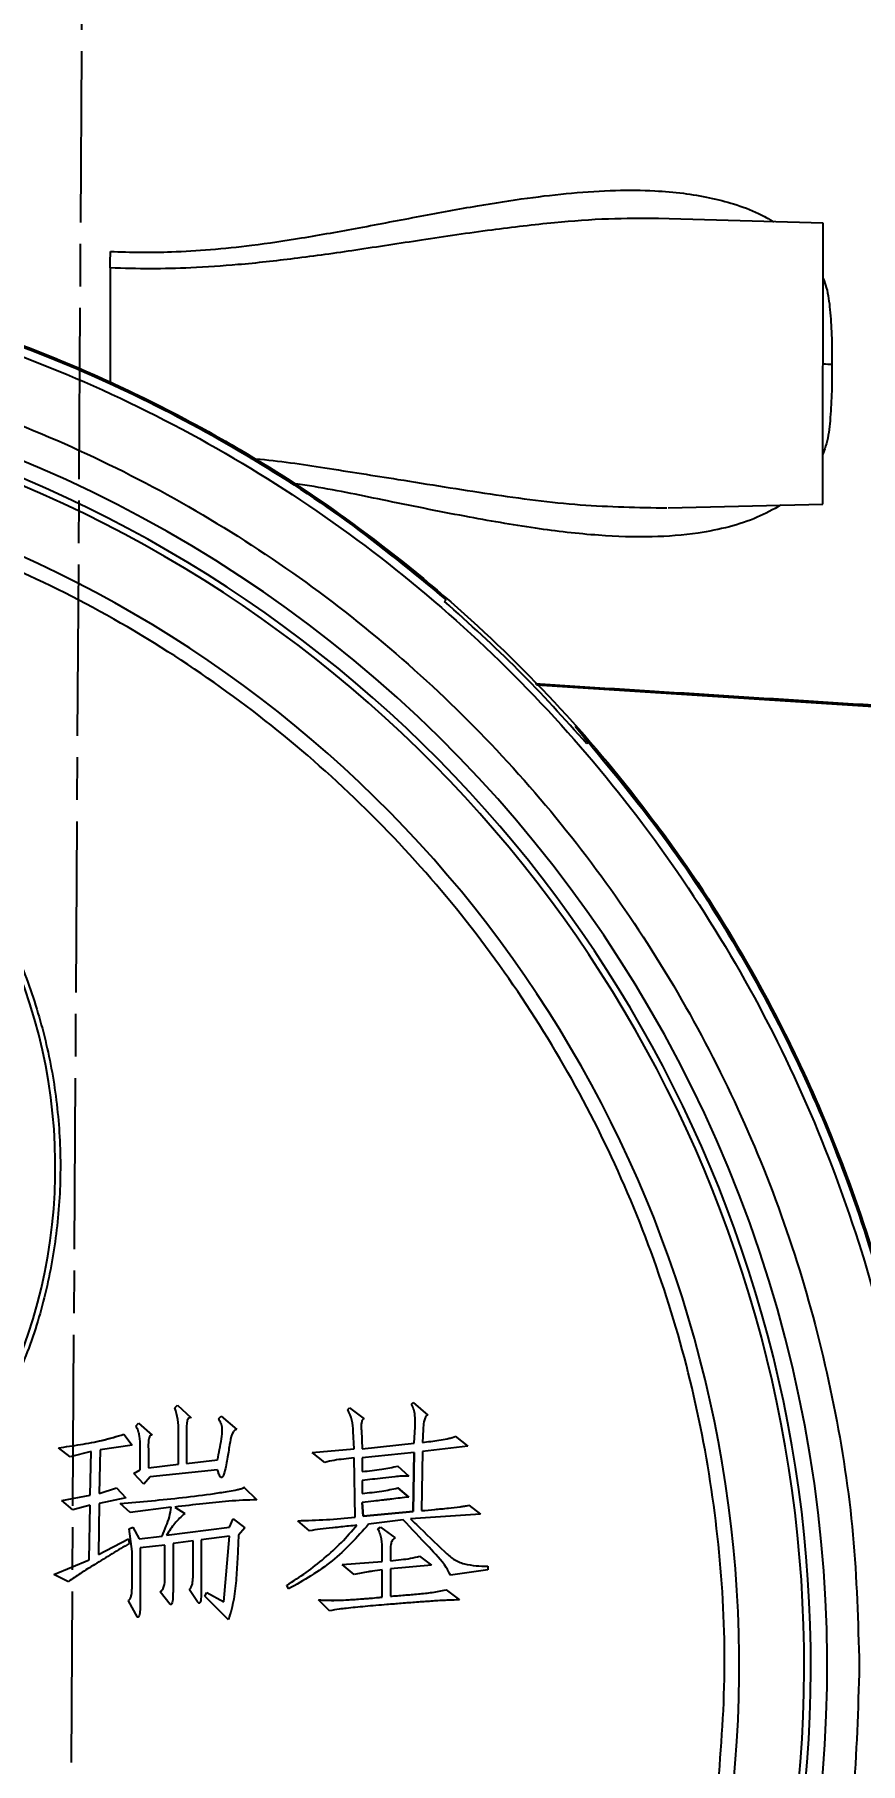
# Model space of a CAD drawing. Header units: millimetres. Extents: x 2180 to 4616, y 795 to 2518.
# Drawn here: x 2807.6 to 2865.6, y 2203.9 to 2325.1 of the extents above; entities that cross this region are included whole.
import ezdxf

# ---------------------------------------------------------------- set-up
doc = ezdxf.new("R2010")
doc.units = ezdxf.units.MM
doc.linetypes.add('AM_ISO08W050', pattern=[18, 12, -1.5, 3, -1.5])
doc.layers.add('AM_5', color=3, linetype='Continuous', lineweight=25)
doc.layers.add('AM_7', color=4, linetype='AM_ISO08W050', lineweight=25)
doc.styles.add('SLDTEXTSTYLE1', font='txt.shx', dxfattribs={"width": 0.7, "bigfont": 'gbcbig.shx'})
doc.dimstyles.new('SLDDIMSTYLE12$0', dxfattribs={"dimtxt": 12, "dimasz": 10, "dimexe": 0, "dimexo": 0.0625, "dimgap": 0.875, "dimtad": 1, "dimdec": 1, "dimlfac": 1.8, "dimrnd": 1e-09, "dimzin": 12, "dimdsep": 46, "dimtxsty": 'SLDTEXTSTYLE1', "dimcen": 0.09, "dimdle": 8.16, "dimclrd": 3, "dimclre": 3, "dimadec": 0, "dimazin": 3, "dimtfac": 1, "dimtdec": 1, "dimtofl": 0, "dimtmove": 0, "dimatfit": 3, "dimfxl": 0, "dimfrac": 2, "dimtolj": 1, "dimlwd": 5, "dimlwe": 5, "dimarcsym": 0})

# ---------------------------------------------------------------- blocks, each defined once
blk = doc.blocks.new('*D48')
at = {"layer": 'AM_5', "color": 3, "lineweight": 5, "transparency": 16777216}
blk.add_line((2828.02, 2409.03), (3011.92, 2409.03), dxfattribs=at)
at = {"layer": 'AM_5', "color": 3, "linetype": 'Continuous', "lineweight": 5, "transparency": 16777216}
for p, q in [((3011.92, 2399.03), (3011.92, 2120.29)), ((2875.09, 2110.29), (3011.92, 2110.29))]:
    blk.add_line(p, q, dxfattribs=at)
at = {"layer": 'AM_5', "color": 3, "transparency": 16777216}
for points in [[(3010.25, 2399.03), (3013.58, 2399.03), (3011.92, 2409.03)], [(3010.25, 2120.29), (3013.58, 2120.29), (3011.92, 2110.29)]]:
    blk.add_solid(points, dxfattribs=at)
at = {"layer": 'Defpoints', "color": 0, "transparency": 16777216}
for p in [(2827.96, 2409.03), (2875.03, 2110.29), (3011.92, 2110.29)]:
    blk.add_point(p, dxfattribs=at)
at = {"layer": 'AM_5', "color": 0, "transparency": 16777216, "insert": (3005.04, 2259.66), "char_height": 12, "attachment_point": 5, "rotation": 90, "style": 'SLDTEXTSTYLE1'}
blk.add_mtext('\\A1;350', dxfattribs=at)

msp = doc.modelspace()

# ---------------------------------------------------------------- linework, layer by layer
at = {"color": 7, "linetype": 'Continuous', "lineweight": 25}
for p, q in [((2862.959, 2311.862), (2851.297, 2312.192)), ((2852.074, 2291.901), (2862.917, 2292.162)), ((2836.386, 2285.349), (2836.497, 2285.461)), ((2887.884, 2276.57), (2842.835, 2279.468)), ((2845.555, 2276.585), (2846.485, 2275.458)), ((2846.492, 2275.466), (2846.381, 2275.354)), ((2817.477, 2228.795), (2817.669, 2228.986)), ((2817.477, 2228.795), (2817.669, 2228.986)), ((2817.477, 2228.795), (2817.477, 2228.795)), ((2817.669, 2228.986), (2818.626, 2228.093)), ((2817.669, 2228.986), (2817.669, 2228.986)), ((2817.669, 2228.986), (2818.626, 2228.093)), ((2829.604, 2228.667), (2829.732, 2228.795)), ((2829.604, 2228.667), (2829.732, 2228.795)), ((2829.604, 2228.667), (2829.604, 2228.667)), ((2829.732, 2228.795), (2830.753, 2228.029)), ((2829.732, 2228.795), (2829.732, 2228.795)), ((2829.732, 2228.795), (2830.753, 2228.029)), ((2834.072, 2229.05), (2834.2, 2229.178)), ((2834.072, 2229.05), (2834.2, 2229.178)), ((2834.072, 2229.05), (2834.072, 2229.05)), ((2834.2, 2229.178), (2835.221, 2228.284)), ((2834.2, 2229.178), (2834.2, 2229.178)), ((2834.2, 2229.178), (2835.221, 2228.284)), ((2835.221, 2228.284), (2835.221, 2228.284)), ((2814.733, 2227.518), (2814.924, 2227.71)), ((2814.733, 2227.518), (2814.924, 2227.71)), ((2814.733, 2227.518), (2814.733, 2227.518)), ((2814.924, 2227.71), (2815.882, 2226.88)), ((2814.924, 2227.71), (2814.924, 2227.71)), ((2814.924, 2227.71), (2815.882, 2226.88)), ((2817.733, 2224.838), (2817.733, 2227.135)), ((2818.307, 2227.072), (2818.307, 2224.901)), ((2818.626, 2228.093), (2818.626, 2228.093)), ((2820.541, 2228.029), (2820.733, 2228.22)), ((2820.541, 2228.029), (2820.733, 2228.22)), ((2820.541, 2228.029), (2820.541, 2228.029)), ((2820.733, 2228.22), (2821.818, 2227.263)), ((2820.733, 2228.22), (2820.733, 2228.22)), ((2820.733, 2228.22), (2821.818, 2227.263)), ((2821.818, 2227.263), (2821.818, 2227.263)), ((2830.051, 2225.923), (2829.987, 2227.135)), ((2830.562, 2227.199), (2830.625, 2225.923)), ((2830.562, 2227.199), (2830.562, 2227.199)), ((2830.562, 2227.199), (2830.625, 2225.923)), ((2830.753, 2228.029), (2830.753, 2228.029)), ((2834.263, 2226.306), (2834.327, 2227.454)), ((2834.263, 2226.306), (2834.327, 2227.454)), ((2834.327, 2227.454), (2834.327, 2227.454)), ((2834.902, 2227.263), (2834.838, 2226.369)), ((2810.138, 2225.348), (2809.308, 2225.986)), ((2809.308, 2225.986), (2809.308, 2225.986)), ((2812.244, 2225.859), (2812.18, 2222.795)), ((2814.478, 2226.178), (2812.244, 2225.859)), ((2813.903, 2226.944), (2814.478, 2226.178)), ((2813.903, 2226.944), (2813.903, 2226.944)), ((2813.903, 2226.944), (2814.478, 2226.178)), ((2814.478, 2226.178), (2814.478, 2226.178)), ((2815.052, 2224.455), (2815.052, 2226.05)), ((2815.882, 2226.88), (2815.882, 2226.88)), ((2827.115, 2225.667), (2830.051, 2225.923)), ((2830.625, 2225.923), (2834.263, 2226.306)), ((2830.625, 2225.923), (2834.263, 2226.306)), ((2830.625, 2225.923), (2830.625, 2225.923)), ((2834.263, 2226.306), (2834.263, 2226.306)), ((2838.029, 2226.114), (2834.838, 2225.731)), ((2837.136, 2226.816), (2838.029, 2226.114)), ((2837.136, 2226.816), (2837.136, 2226.816)), ((2837.136, 2226.816), (2838.029, 2226.114)), ((2838.029, 2226.114), (2838.029, 2226.114)), ((2811.606, 2225.731), (2810.138, 2225.348)), ((2811.542, 2222.668), (2811.606, 2225.731)), ((2811.542, 2222.668), (2811.606, 2225.731)), ((2815.627, 2225.731), (2815.627, 2224.582)), ((2815.627, 2224.582), (2817.733, 2224.838)), ((2815.627, 2224.582), (2817.733, 2224.838)), ((2817.733, 2224.838), (2817.733, 2224.838)), ((2818.307, 2224.901), (2820.477, 2225.157)), ((2818.307, 2224.901), (2820.477, 2225.157)), ((2818.307, 2224.901), (2818.307, 2224.901)), ((2820.477, 2225.157), (2820.477, 2225.157)), ((2828.009, 2224.965), (2827.115, 2225.667)), ((2827.115, 2225.667), (2827.115, 2225.667)), ((2830.115, 2221.136), (2830.051, 2225.284)), ((2834.263, 2225.667), (2830.625, 2225.284)), ((2830.625, 2225.284), (2830.625, 2224.327)), ((2833.115, 2224.71), (2833.88, 2224.008)), ((2833.115, 2224.71), (2833.115, 2224.71)), ((2833.88, 2224.008), (2833.115, 2224.71)), ((2834.2, 2221.519), (2834.263, 2225.667)), ((2834.263, 2225.667), (2834.2, 2221.519)), ((2834.838, 2225.731), (2834.774, 2221.583)), ((2814.605, 2224.199), (2815.052, 2224.455)), ((2814.605, 2224.199), (2815.052, 2224.455)), ((2815.307, 2223.433), (2814.605, 2224.199)), ((2814.605, 2224.199), (2814.605, 2224.199)), ((2815.052, 2224.455), (2815.052, 2224.455)), ((2815.754, 2223.944), (2815.307, 2223.433)), ((2815.627, 2224.582), (2815.627, 2224.582)), ((2820.477, 2224.455), (2815.754, 2223.944)), ((2830.625, 2223.689), (2830.625, 2222.795)), ((2833.88, 2224.008), (2833.88, 2224.008)), ((2809.563, 2222.285), (2811.542, 2222.668)), ((2810.329, 2221.646), (2809.563, 2222.285)), ((2809.563, 2222.285), (2809.563, 2222.285)), ((2811.542, 2222.668), (2811.542, 2222.668)), ((2812.18, 2222.795), (2813.393, 2223.178)), ((2814.031, 2222.476), (2812.18, 2222.093)), ((2813.393, 2223.178), (2814.031, 2222.476)), ((2813.393, 2223.178), (2813.393, 2223.178)), ((2813.393, 2223.178), (2814.031, 2222.476)), ((2814.031, 2222.476), (2814.031, 2222.476)), ((2822.328, 2223.242), (2823.222, 2222.348)), ((2822.328, 2223.242), (2822.328, 2223.242)), ((2822.328, 2223.242), (2823.222, 2222.348)), ((2823.222, 2222.348), (2823.222, 2222.348)), ((2833.115, 2223.178), (2833.88, 2222.54)), ((2833.115, 2223.178), (2833.115, 2223.178)), ((2833.88, 2222.54), (2833.115, 2223.178)), ((2833.88, 2222.54), (2833.88, 2222.54)), ((2811.542, 2221.966), (2810.329, 2221.646)), ((2811.478, 2218.136), (2811.542, 2221.966)), ((2811.478, 2218.136), (2811.542, 2221.966)), ((2812.18, 2222.093), (2812.116, 2218.519)), ((2814.35, 2221.455), (2813.648, 2222.093)), ((2813.648, 2222.093), (2813.648, 2222.093)), ((2817.222, 2221.838), (2814.35, 2221.455)), ((2817.477, 2221.838), (2818.18, 2221.391)), ((2817.477, 2221.838), (2818.18, 2221.391)), ((2818.18, 2221.391), (2818.18, 2221.391)), ((2821.307, 2220.434), (2821.562, 2221.008)), ((2821.307, 2220.434), (2821.562, 2221.008)), ((2821.562, 2221.008), (2822.392, 2220.37)), ((2821.562, 2221.008), (2821.562, 2221.008)), ((2821.562, 2221.008), (2822.392, 2220.37)), ((2830.625, 2222.157), (2830.689, 2221.2)), ((2830.689, 2221.2), (2830.625, 2222.157)), ((2830.689, 2221.2), (2834.2, 2221.519)), ((2834.2, 2221.519), (2830.689, 2221.2)), ((2830.689, 2221.2), (2830.689, 2221.2)), ((2838.923, 2221.327), (2834.008, 2221.008)), ((2834.2, 2221.519), (2834.2, 2221.519)), ((2838.093, 2221.966), (2838.923, 2221.327)), ((2838.093, 2221.966), (2838.093, 2221.966)), ((2838.093, 2221.966), (2838.923, 2221.327)), ((2838.923, 2221.327), (2838.923, 2221.327)), ((2814.286, 2220.306), (2814.542, 2220.434)), ((2814.286, 2220.306), (2814.542, 2220.434)), ((2814.478, 2218.71), (2814.286, 2220.306)), ((2814.286, 2220.306), (2814.286, 2220.306)), ((2814.542, 2220.434), (2814.988, 2219.604)), ((2814.542, 2220.434), (2814.542, 2220.434)), ((2814.542, 2220.434), (2814.988, 2219.604)), ((2814.988, 2219.604), (2816.584, 2219.795)), ((2814.988, 2219.604), (2816.584, 2219.795)), ((2816.584, 2219.795), (2816.584, 2219.795)), ((2816.903, 2219.859), (2821.307, 2220.434)), ((2816.903, 2219.859), (2821.307, 2220.434)), ((2821.307, 2219.795), (2819.328, 2219.54)), ((2820.924, 2215.2), (2821.307, 2219.795)), ((2821.307, 2220.434), (2821.307, 2220.434)), ((2822.392, 2220.37), (2821.945, 2219.859)), ((2822.392, 2220.37), (2822.392, 2220.37)), ((2826.924, 2220.178), (2826.094, 2220.88)), ((2826.094, 2220.88), (2826.094, 2220.88)), ((2833.498, 2220.944), (2831.072, 2220.625)), ((2831.71, 2220.306), (2831.902, 2220.434)), ((2831.71, 2220.306), (2831.902, 2220.434)), ((2831.71, 2220.306), (2831.71, 2220.306)), ((2831.902, 2220.434), (2832.923, 2219.668)), ((2831.902, 2220.434), (2831.902, 2220.434)), ((2831.902, 2220.434), (2832.923, 2219.668)), ((2812.116, 2218.519), (2814.222, 2219.604)), ((2812.116, 2218.519), (2814.222, 2219.604)), ((2814.222, 2219.604), (2814.286, 2219.285)), ((2814.222, 2219.604), (2814.222, 2219.604)), ((2814.222, 2219.604), (2814.286, 2219.285)), ((2814.286, 2219.285), (2814.286, 2219.285)), ((2814.478, 2216.157), (2814.478, 2218.71)), ((2814.988, 2219.604), (2814.988, 2219.604)), ((2816.775, 2219.157), (2815.052, 2218.966)), ((2815.052, 2218.966), (2815.052, 2215.2)), ((2816.775, 2216.987), (2816.775, 2219.157)), ((2818.754, 2219.476), (2817.35, 2219.285)), ((2817.35, 2219.285), (2817.35, 2215.902)), ((2818.754, 2216.923), (2818.754, 2219.476)), ((2819.328, 2219.54), (2819.328, 2215.902)), ((2832.03, 2218.008), (2832.03, 2218.838)), ((2832.604, 2218.647), (2832.604, 2218.072)), ((2832.604, 2218.647), (2832.604, 2218.647)), ((2832.923, 2219.668), (2832.923, 2219.668)), ((2808.989, 2217.115), (2811.478, 2218.136)), ((2811.478, 2218.136), (2811.478, 2218.136)), ((2829.221, 2217.817), (2832.03, 2218.008)), ((2830.051, 2217.115), (2829.221, 2217.817)), ((2829.221, 2217.817), (2829.221, 2217.817)), ((2832.03, 2218.008), (2832.03, 2218.008)), ((2832.03, 2215.519), (2832.03, 2217.434)), ((2835.476, 2217.753), (2832.604, 2217.498)), ((2832.604, 2217.498), (2832.604, 2215.583)), ((2834.646, 2218.391), (2835.476, 2217.753)), ((2834.646, 2218.391), (2834.646, 2218.391)), ((2834.646, 2218.391), (2835.476, 2217.753)), ((2835.476, 2217.753), (2835.476, 2217.753)), ((2839.433, 2217.434), (2836.816, 2217.051)), ((2839.433, 2217.689), (2839.433, 2217.434)), ((2839.433, 2217.689), (2839.433, 2217.689)), ((2810.01, 2216.604), (2808.989, 2217.115)), ((2808.989, 2217.115), (2808.989, 2217.115)), ((2814.478, 2216.157), (2814.478, 2216.157)), ((2825.456, 2216.094), (2825.328, 2216.349)), ((2825.328, 2216.349), (2825.328, 2216.349)), ((2814.861, 2214.115), (2814.222, 2215.264)), ((2814.222, 2215.264), (2814.222, 2215.264)), ((2817.158, 2215.009), (2816.456, 2215.902)), ((2816.456, 2215.902), (2816.456, 2215.902)), ((2819.073, 2215.2), (2818.499, 2216.03)), ((2818.499, 2216.03), (2818.499, 2216.03)), ((2819.584, 2215.583), (2819.711, 2215.838)), ((2819.584, 2215.583), (2819.711, 2215.838)), ((2821.243, 2213.924), (2819.584, 2215.583)), ((2819.584, 2215.583), (2819.584, 2215.583)), ((2819.711, 2215.838), (2820.924, 2215.2)), ((2819.711, 2215.838), (2819.711, 2215.838)), ((2819.711, 2215.838), (2820.924, 2215.2)), ((2820.924, 2215.2), (2820.924, 2215.2)), ((2828.328, 2214.562), (2827.562, 2215.328)), ((2827.562, 2215.328), (2827.562, 2215.328)), ((2832.03, 2215.519), (2832.03, 2215.519)), ((2836.497, 2216.03), (2837.455, 2215.328)), ((2836.497, 2216.03), (2836.497, 2216.03)), ((2836.497, 2216.03), (2837.455, 2215.328)), ((2837.455, 2215.328), (2837.455, 2215.328))]:
    msp.add_line(p, q, dxfattribs=at)
for centre, radius, start, end in [((2771.743, 2210.711), 91.48, 295.79271, 180), ((2771.743, 2210.711), 90.341, 353.64897, 186.35103), ((2863.635, 2313.495), 11.51, 266.68387, 269.63147), ((2771.743, 2210.711), 89.875, 353.64897, 186.35103), ((2771.743, 2210.711), 85.319, 353.33017, 186.66983), ((2771.743, 2245.711), 37.354, 334.65071, 85.34929)]:
    msp.add_arc(centre, radius, start, end, dxfattribs=at)
for points, knots in [([(2812.955, 2309.887), (2813.667, 2309.862), (2815.094, 2309.81), (2817.437, 2309.847), (2820.038, 2310.002), (2823.089, 2310.327), (2826.573, 2310.845), (2830.518, 2311.558), (2834.635, 2312.353), (2838.568, 2313.077), (2842.104, 2313.631), (2845.329, 2314.008), (2848.312, 2314.196), (2850.919, 2314.178), (2853.115, 2313.991), (2854.962, 2313.689), (2856.726, 2313.223), (2858.243, 2312.681), (2859.138, 2312.163), (2859.489, 2311.96)], [0, 0, 0, 0, 0.0418951, 0.0839955, 0.1379234, 0.1955958, 0.2656367, 0.3477316, 0.4366435, 0.52124, 0.5959668, 0.6633337, 0.7313197, 0.7939321, 0.8403474, 0.8842391, 0.9258123, 0.9708656, 1, 1, 1, 1]), ([(2851.407, 2312.189), (2850.239, 2312.194), (2847.841, 2312.205), (2843.933, 2311.901), (2839.568, 2311.39), (2834.914, 2310.702), (2830.29, 2309.987), (2825.994, 2309.378), (2822.128, 2308.951), (2818.762, 2308.724), (2815.772, 2308.645), (2813.89, 2308.7), (2812.953, 2308.727)], [0, 0, 0, 0, 0.0969739, 0.1990187, 0.3166093, 0.4457287, 0.5654054, 0.6760848, 0.7756823, 0.858994, 0.9297025, 1, 1, 1, 1]), ([(2812.953, 2308.727), (2812.953, 2308.904), (2812.954, 2309.26), (2812.955, 2309.678), (2812.955, 2309.887)], [0, 0, 0, 0, 0.4971187, 1, 1, 1, 1]), ([(2812.953, 2308.727), (2812.95, 2307.737), (2812.946, 2305.757), (2812.94, 2302.828), (2812.936, 2301.129), (2812.935, 2300.565)], [0, 0, 0, 0, 0.40033354, 0.80066709, 1, 1, 1, 1]), ([(2789.075, 2308.183), (2791.741, 2307.643), (2797.187, 2306.54), (2805.312, 2303.972), (2813.523, 2300.622), (2821.689, 2296.344), (2829.465, 2291.383), (2834.182, 2287.461), (2836.447, 2285.577)], [0, 0, 0, 0, 0.1535242, 0.3136607, 0.480409, 0.6537687, 0.8337391, 1, 1, 1, 1]), ([(2862.951, 2307.987), (2863.029, 2307.776), (2863.283, 2307.093), (2863.443, 2305.74), (2863.564, 2303.95), (2863.562, 2302.672), (2863.561, 2301.984)], [0, 0, 0, 0, 0.1149044, 0.3730702, 0.6626095, 1, 1, 1, 1]), ([(2863.561, 2301.984), (2863.561, 2301.268), (2863.561, 2299.939), (2863.451, 2298.078), (2863.289, 2296.642), (2863.016, 2295.908), (2862.925, 2295.662)], [0, 0, 0, 0, 0.3327022, 0.6174452, 0.8718539, 1, 1, 1, 1]), ([(2822.801, 2295.366), (2822.922, 2295.357), (2824.673, 2295.225), (2828.125, 2294.692), (2833.62, 2293.83), (2839.604, 2292.853), (2845.923, 2292.006), (2849.973, 2291.935), (2851.984, 2291.899)], [0, 0, 0, 0, 0.0118812, 0.1717149, 0.3437603, 0.5639817, 0.7835609, 1, 1, 1, 1]), ([(2859.986, 2292.091), (2859.441, 2291.792), (2858.292, 2291.161), (2856.337, 2290.533), (2853.889, 2290.036), (2850.835, 2289.809), (2847.028, 2289.936), (2842.652, 2290.446), (2837.605, 2291.333), (2832.313, 2292.396), (2828.223, 2293.26), (2826.039, 2293.579), (2825.599, 2293.644)], [0, 0, 0, 0, 0.05917422, 0.12456737, 0.1945037, 0.29319372, 0.40381634, 0.5308787, 0.66921315, 0.82787427, 0.96536839, 1, 1, 1, 1]), ([(2887.885, 2276.682), (2880.273, 2277.173), (2865.228, 2278.145), (2850.182, 2279.088), (2842.748, 2279.554)], [0, 0, 0, 0, 0.5059249, 1, 1, 1, 1]), ([(2846.796, 2275.082), (2848.357, 2273.26), (2852.297, 2268.66), (2857.088, 2261.155), (2861.46, 2252.875), (2864.787, 2244.876), (2867.519, 2236.44), (2868.693, 2230.586), (2869.287, 2227.627)], [0, 0, 0, 0, 0.1352933, 0.3415257, 0.5005703, 0.6633309, 0.8298076, 1, 1, 1, 1]), ([(2817.733, 2227.135), (2817.734, 2227.419), (2817.737, 2227.986), (2817.564, 2228.526), (2817.477, 2228.795)], [0, 0, 0, 0, 0.5013561, 1, 1, 1, 1]), ([(2829.987, 2227.135), (2829.971, 2227.403), (2829.939, 2227.938), (2829.716, 2228.425), (2829.604, 2228.667)], [0, 0, 0, 0, 0.5014294, 1, 1, 1, 1]), ([(2834.327, 2227.454), (2834.334, 2227.728), (2834.344, 2228.141), (2834.26, 2228.688), (2834.134, 2228.931), (2834.072, 2229.05)], [0, 0, 0, 0, 0.5004867, 0.75639585, 1, 1, 1, 1]), ([(2835.221, 2228.284), (2835.18, 2228.26), (2835.098, 2228.213), (2835.002, 2228.047), (2834.912, 2227.732), (2834.906, 2227.451), (2834.902, 2227.263)], [0, 0, 0, 0, 0.1246065, 0.249783, 0.4997551, 1, 1, 1, 1]), ([(2815.052, 2226.05), (2815.044, 2226.304), (2815.032, 2226.685), (2814.931, 2227.19), (2814.799, 2227.409), (2814.733, 2227.518)], [0, 0, 0, 0, 0.5005014, 0.7507427, 1, 1, 1, 1]), ([(2818.626, 2228.093), (2818.601, 2228.099), (2818.564, 2228.108), (2818.513, 2228.102), (2818.468, 2228.083), (2818.418, 2228.041), (2818.342, 2227.908), (2818.288, 2227.575), (2818.3, 2227.273), (2818.307, 2227.072)], [0, 0, 0, 0, 0.0628935, 0.0931861, 0.1255191, 0.1834586, 0.2508615, 0.5002621, 1, 1, 1, 1]), ([(2820.477, 2225.157), (2820.573, 2225.638), (2820.718, 2226.36), (2820.838, 2227.222), (2820.735, 2227.712), (2820.606, 2227.923), (2820.541, 2228.029)], [0, 0, 0, 0, 0.50040255, 0.75006068, 0.87501107, 1, 1, 1, 1]), ([(2821.818, 2227.263), (2821.795, 2227.264), (2821.762, 2227.265), (2821.719, 2227.252), (2821.661, 2227.218), (2821.454, 2226.961), (2821.396, 2226.617), (2821.285, 2226.006), (2821.174, 2225.303), (2821.044, 2224.53), (2820.897, 2224.083), (2820.839, 2223.972), (2820.809, 2223.939), (2820.783, 2223.92), (2820.757, 2223.911), (2820.736, 2223.91), (2820.715, 2223.915), (2820.692, 2223.931), (2820.618, 2224.015), (2820.547, 2224.198), (2820.5, 2224.369), (2820.477, 2224.455)], [0, 0, 0, 0, 0.0157069, 0.0230837, 0.0312977, 0.0625941, 0.2492457, 0.2645916, 0.4993189, 0.7493468, 0.8133445, 0.8286238, 0.8367404, 0.8440727, 0.8515363, 0.8553171, 0.8590269, 0.8660949, 0.8751688, 0.9374395, 1, 1, 1, 1]), ([(2830.753, 2228.029), (2830.735, 2228.023), (2830.699, 2228.01), (2830.641, 2227.959), (2830.582, 2227.839), (2830.539, 2227.576), (2830.553, 2227.35), (2830.562, 2227.199)], [0, 0, 0, 0, 0.0627384, 0.1251056, 0.2501602, 0.4999525, 1, 1, 1, 1]), ([(2809.308, 2225.986), (2809.827, 2226.061), (2810.855, 2226.21), (2812.4, 2226.487), (2813.398, 2226.79), (2813.903, 2226.944)], [0, 0, 0, 0, 0.3347977, 0.6633059, 1, 1, 1, 1]), ([(2809.308, 2225.986), (2809.827, 2226.061), (2810.872, 2226.212), (2812.417, 2226.49), (2813.414, 2226.795), (2813.903, 2226.944)], [0, 0, 0, 0, 0.3346571, 0.6740832, 1, 1, 1, 1]), ([(2815.882, 2226.88), (2815.866, 2226.881), (2815.84, 2226.881), (2815.801, 2226.875), (2815.768, 2226.855), (2815.712, 2226.797), (2815.651, 2226.629), (2815.607, 2226.262), (2815.619, 2225.944), (2815.627, 2225.731)], [0, 0, 0, 0, 0.0367103, 0.0625587, 0.0920687, 0.1257937, 0.2504477, 0.5001516, 1, 1, 1, 1]), ([(2834.838, 2226.369), (2835.227, 2226.417), (2835.812, 2226.489), (2836.49, 2226.6), (2836.808, 2226.676), (2836.949, 2226.719), (2837.02, 2226.74), (2837.08, 2226.768), (2837.117, 2226.8), (2837.136, 2226.816)], [0, 0, 0, 0, 0.49996, 0.749982, 0.8747254, 0.9164061, 0.9376784, 0.9687122, 1, 1, 1, 1]), ([(2830.051, 2225.284), (2829.808, 2225.256), (2829.343, 2225.202), (2828.656, 2225.125), (2828.224, 2225.018), (2828.009, 2224.965)], [0, 0, 0, 0, 0.3550758, 0.6787643, 1, 1, 1, 1]), ([(2830.625, 2224.327), (2831.081, 2224.371), (2831.918, 2224.452), (2832.74, 2224.629), (2833.115, 2224.71)], [0, 0, 0, 0, 0.5444227, 1, 1, 1, 1]), ([(2833.88, 2224.008), (2833.71, 2224.008), (2833.382, 2224.008), (2832.773, 2223.948), (2832.096, 2223.874), (2831.338, 2223.782), (2830.862, 2223.72), (2830.625, 2223.689)], [0, 0, 0, 0, 0.1565437, 0.3002265, 0.5598557, 0.7813484, 1, 1, 1, 1]), ([(2813.648, 2222.093), (2815.109, 2222.215), (2817.316, 2222.399), (2819.857, 2222.729), (2821.135, 2222.919), (2821.756, 2223.03), (2822.072, 2223.107), (2822.22, 2223.149), (2822.283, 2223.182), (2822.313, 2223.199), (2822.323, 2223.207), (2822.328, 2223.216), (2822.33, 2223.227), (2822.329, 2223.235), (2822.328, 2223.242)], [0, 0, 0, 0, 0.4998656, 0.7551837, 0.8732692, 0.9406533, 0.9702997, 0.9841887, 0.992842, 0.9943099, 0.9962149, 0.9970595, 0.9977627, 1, 1, 1, 1]), ([(2823.222, 2222.348), (2822.566, 2222.324), (2821.303, 2222.276), (2819.391, 2222.061), (2818.133, 2221.914), (2817.477, 2221.838)], [0, 0, 0, 0, 0.3409036, 0.6569898, 1, 1, 1, 1]), ([(2830.625, 2222.795), (2831.081, 2222.839), (2831.918, 2222.92), (2832.74, 2223.097), (2833.115, 2223.178)], [0, 0, 0, 0, 0.5444227, 1, 1, 1, 1]), ([(2833.88, 2222.54), (2833.483, 2222.492), (2832.982, 2222.431), (2832.452, 2222.367), (2832.311, 2222.35), (2832.27, 2222.345), (2832.165, 2222.332), (2831.889, 2222.301), (2831.346, 2222.239), (2830.897, 2222.188), (2830.625, 2222.157)], [0, 0, 0, 0, 0.3664455, 0.4623341, 0.4884448, 0.4960418, 0.4999998, 0.5858417, 0.75, 1, 1, 1, 1]), ([(2816.584, 2219.795), (2816.683, 2220.033), (2816.867, 2220.475), (2817.121, 2221.148), (2817.188, 2221.603), (2817.222, 2221.838)], [0, 0, 0, 0, 0.3593322, 0.6691852, 1, 1, 1, 1]), ([(2816.584, 2219.795), (2816.683, 2220.033), (2816.867, 2220.475), (2817.121, 2221.148), (2817.188, 2221.603), (2817.222, 2221.838)], [0, 0, 0, 0, 0.3592859, 0.6694965, 1, 1, 1, 1]), ([(2818.18, 2221.391), (2817.935, 2221.164), (2817.444, 2220.708), (2817.084, 2220.143), (2816.903, 2219.859)], [0, 0, 0, 0, 0.4987936, 1, 1, 1, 1]), ([(2826.094, 2220.88), (2826.765, 2220.898), (2828.109, 2220.932), (2829.446, 2221.068), (2830.115, 2221.136)], [0, 0, 0, 0, 0.4998338, 1, 1, 1, 1]), ([(2826.094, 2220.88), (2826.765, 2220.898), (2828.109, 2220.932), (2829.446, 2221.068), (2830.115, 2221.136)], [0, 0, 0, 0, 0.4998338, 1, 1, 1, 1]), ([(2834.008, 2221.008), (2834.144, 2220.877), (2834.939, 2220.109), (2835.92, 2219.149), (2837, 2218.14), (2838.045, 2217.721), (2838.877, 2217.702), (2839.433, 2217.689)], [0, 0, 0, 0, 0.0858222, 0.500579, 0.6255537, 0.7499526, 1, 1, 1, 1]), ([(2834.008, 2221.008), (2834.144, 2220.877), (2834.939, 2220.109), (2835.92, 2219.149), (2837, 2218.14), (2838.045, 2217.721), (2838.877, 2217.702), (2839.433, 2217.689)], [0, 0, 0, 0, 0.08581345, 0.50057898, 0.62555372, 0.74995257, 1, 1, 1, 1]), ([(2834.774, 2221.583), (2835.085, 2221.61), (2835.715, 2221.667), (2836.618, 2221.751), (2837.312, 2221.834), (2837.789, 2221.897), (2837.992, 2221.943), (2838.093, 2221.966)], [0, 0, 0, 0, 0.2800254, 0.5679935, 0.8139788, 0.90683, 1, 1, 1, 1]), ([(2821.945, 2219.859), (2821.926, 2219.36), (2821.886, 2218.361), (2821.789, 2216.866), (2821.658, 2215.367), (2821.381, 2214.405), (2821.243, 2213.924)], [0, 0, 0, 0, 0.2500778, 0.5001569, 0.7501575, 1, 1, 1, 1]), ([(2825.328, 2216.349), (2825.784, 2216.642), (2826.696, 2217.228), (2827.975, 2218.234), (2829.181, 2219.329), (2829.889, 2220.151), (2830.242, 2220.561)], [0, 0, 0, 0, 0.2500184, 0.50003, 0.7500152, 1, 1, 1, 1]), ([(2825.328, 2216.349), (2825.784, 2216.642), (2826.696, 2217.228), (2827.975, 2218.234), (2829.181, 2219.329), (2829.889, 2220.151), (2830.242, 2220.561)], [0, 0, 0, 0, 0.2500184, 0.50003, 0.75001524, 1, 1, 1, 1]), ([(2831.072, 2220.625), (2830.255, 2219.723), (2828.621, 2217.918), (2826.511, 2216.702), (2825.456, 2216.094)], [0, 0, 0, 0, 0.4997261, 1, 1, 1, 1]), ([(2830.242, 2220.561), (2830.051, 2220.541), (2829.498, 2220.482), (2828.927, 2220.419), (2828.257, 2220.346), (2827.704, 2220.284), (2827.169, 2220.212), (2826.924, 2220.178)], [0, 0, 0, 0, 0.1726098, 0.5000206, 0.5157116, 0.7774565, 1, 1, 1, 1]), ([(2832.03, 2218.838), (2832.021, 2219.092), (2832.008, 2219.472), (2831.897, 2219.973), (2831.772, 2220.195), (2831.71, 2220.306)], [0, 0, 0, 0, 0.5002034, 0.7503812, 1, 1, 1, 1]), ([(2836.816, 2217.051), (2836.719, 2217.233), (2836.325, 2217.964), (2835.116, 2219.201), (2834.096, 2220.3), (2833.498, 2220.944)], [0, 0, 0, 0, 0.1204989, 0.4845828, 1, 1, 1, 1]), ([(2814.286, 2219.285), (2813.883, 2219.042), (2813.075, 2218.555), (2811.934, 2217.853), (2810.899, 2217.221), (2810.292, 2216.8), (2810.01, 2216.604)], [0, 0, 0, 0, 0.2795319, 0.5609173, 0.7961864, 1, 1, 1, 1]), ([(2832.923, 2219.668), (2832.882, 2219.644), (2832.8, 2219.595), (2832.69, 2219.438), (2832.581, 2219.122), (2832.595, 2218.837), (2832.604, 2218.647)], [0, 0, 0, 0, 0.1249641, 0.2504056, 0.5000303, 1, 1, 1, 1]), ([(2832.03, 2217.434), (2831.801, 2217.402), (2831.506, 2217.36), (2831.175, 2217.312), (2830.742, 2217.249), (2830.379, 2217.179), (2830.051, 2217.115)], [0, 0, 0, 0, 0.3449558, 0.4462952, 0.5002092, 1, 1, 1, 1]), ([(2832.604, 2218.072), (2832.852, 2218.1), (2833.321, 2218.153), (2834.008, 2218.226), (2834.435, 2218.336), (2834.646, 2218.391)], [0, 0, 0, 0, 0.3619719, 0.6841185, 1, 1, 1, 1]), ([(2814.222, 2215.264), (2814.276, 2215.324), (2814.384, 2215.444), (2814.463, 2215.76), (2814.472, 2215.999), (2814.478, 2216.157)], [0, 0, 0, 0, 0.2488876, 0.4991838, 1, 1, 1, 1]), ([(2814.222, 2215.264), (2814.276, 2215.324), (2814.384, 2215.444), (2814.463, 2215.76), (2814.472, 2215.999), (2814.478, 2216.157)], [0, 0, 0, 0, 0.2488876, 0.4991838, 1, 1, 1, 1]), ([(2816.456, 2215.902), (2816.495, 2215.932), (2816.574, 2215.993), (2816.684, 2216.159), (2816.796, 2216.491), (2816.784, 2216.789), (2816.775, 2216.987)], [0, 0, 0, 0, 0.1251016, 0.2504868, 0.5002749, 1, 1, 1, 1]), ([(2818.499, 2216.03), (2818.548, 2216.092), (2818.647, 2216.218), (2818.736, 2216.528), (2818.747, 2216.765), (2818.754, 2216.923)], [0, 0, 0, 0, 0.24961275, 0.50039468, 1, 1, 1, 1]), ([(2815.052, 2215.2), (2815.049, 2215.005), (2815.043, 2214.674), (2815.02, 2214.316), (2814.956, 2214.158), (2814.932, 2214.126), (2814.91, 2214.112), (2814.894, 2214.108), (2814.877, 2214.108), (2814.866, 2214.113), (2814.861, 2214.115)], [0, 0, 0, 0, 0.50339361, 0.85618593, 0.90552278, 0.94188844, 0.95666642, 0.97042817, 0.98446506, 1, 1, 1, 1]), ([(2817.35, 2215.902), (2817.346, 2215.738), (2817.34, 2215.461), (2817.319, 2215.159), (2817.256, 2215.037), (2817.237, 2215.016), (2817.223, 2215.006), (2817.208, 2215), (2817.191, 2214.998), (2817.175, 2215.001), (2817.164, 2215.006), (2817.158, 2215.009)], [0, 0, 0, 0, 0.5027084, 0.8476925, 0.8958369, 0.9154027, 0.9327165, 0.9486901, 0.9644693, 0.9812397, 1, 1, 1, 1]), ([(2819.328, 2215.902), (2819.325, 2215.737), (2819.32, 2215.489), (2819.289, 2215.224), (2819.241, 2215.13), (2819.221, 2215.112), (2819.204, 2215.104), (2819.189, 2215.101), (2819.174, 2215.102), (2819.147, 2215.112), (2819.111, 2215.146), (2819.087, 2215.181), (2819.073, 2215.2)], [0, 0, 0, 0, 0.499283, 0.748654, 0.7826722, 0.8125834, 0.8273755, 0.8418742, 0.8564408, 0.8721286, 0.9284957, 1, 1, 1, 1]), ([(2827.562, 2215.328), (2827.994, 2215.311), (2828.989, 2215.274), (2830.479, 2215.387), (2831.534, 2215.477), (2832.03, 2215.519)], [0, 0, 0, 0, 0.289978, 0.6665707, 1, 1, 1, 1]), ([(2827.562, 2215.328), (2827.862, 2215.311), (2828.607, 2215.271), (2829.726, 2215.338), (2830.915, 2215.42), (2831.658, 2215.486), (2832.03, 2215.519)], [0, 0, 0, 0, 0.2013712, 0.4999053, 0.7499521, 1, 1, 1, 1]), ([(2837.455, 2215.328), (2837.113, 2215.318), (2836.44, 2215.3), (2835.433, 2215.232), (2834.409, 2215.16), (2833.379, 2215.081), (2832.429, 2215.001), (2831.588, 2214.933), (2830.85, 2214.867), (2830.156, 2214.801), (2829.548, 2214.738), (2828.943, 2214.678), (2828.554, 2214.604), (2828.328, 2214.562)], [0, 0, 0, 0, 0.111912, 0.2203794, 0.3303488, 0.4480332, 0.5586453, 0.6421864, 0.7244882, 0.8011937, 0.8704803, 0.9246662, 1, 1, 1, 1]), ([(2832.604, 2215.583), (2832.93, 2215.608), (2833.582, 2215.659), (2834.559, 2215.746), (2835.537, 2215.831), (2836.177, 2215.964), (2836.497, 2216.03)], [0, 0, 0, 0, 0.2501141, 0.5002263, 0.7503325, 1, 1, 1, 1])]:
    msp.add_open_spline(points, degree=3, knots=knots, dxfattribs=at)
for points in [[(2862.917, 2292.162), (2862.917, 2292.199), (2862.917, 2292.272), (2862.919, 2292.858), (2862.921, 2293.768), (2862.923, 2295.002), (2862.927, 2296.504), (2862.93, 2298.218), (2862.934, 2300.078), (2862.938, 2302.012), (2862.942, 2303.946), (2862.946, 2305.806), (2862.95, 2307.52), (2862.953, 2309.021), (2862.956, 2310.256), (2862.958, 2311.166), (2862.959, 2311.752), (2862.959, 2311.825), (2862.959, 2311.862)], [(2782.532, 2308.385), (2786.184, 2307.861), (2793.487, 2306.813), (2804.13, 2303.693), (2814.373, 2299.485), (2824.074, 2294.13), (2833.113, 2287.725), (2841.375, 2280.344), (2848.757, 2272.082), (2855.161, 2263.043), (2860.517, 2253.342), (2864.725, 2243.099), (2867.844, 2232.456), (2868.892, 2225.153), (2869.417, 2221.501)], [(2788.771, 2308.131), (2791.685, 2307.543), (2797.512, 2306.368), (2806.007, 2303.615), (2814.236, 2300.168), (2822.107, 2295.967), (2829.607, 2291.122), (2834.2, 2287.348), (2836.497, 2285.461)], [(2789.075, 2308.183), (2792.369, 2307.496), (2798.958, 2306.123), (2808.51, 2302.803), (2817.693, 2298.599), (2826.396, 2293.463), (2834.533, 2287.474), (2842.017, 2280.686), (2848.773, 2273.173), (2854.728, 2265.011), (2859.826, 2256.286), (2863.99, 2247.084), (2867.27, 2237.518), (2868.615, 2230.924), (2869.287, 2227.627)], [(2771.743, 2304.452), (2774.811, 2304.365), (2780.946, 2304.191), (2790.06, 2302.788), (2798.998, 2300.563), (2807.673, 2297.455), (2816.003, 2293.516), (2823.906, 2288.779), (2831.307, 2283.29), (2838.134, 2277.103), (2844.322, 2270.275), (2849.81, 2262.875), (2854.548, 2254.972), (2858.486, 2246.642), (2861.594, 2237.967), (2863.819, 2229.029), (2865.222, 2219.914), (2865.396, 2213.779), (2865.483, 2210.712)], [(2855.459, 2200.921), (2855.713, 2203.874), (2856.222, 2209.78), (2855.798, 2218.679), (2854.507, 2227.482), (2852.278, 2236.1), (2849.159, 2244.436), (2845.179, 2252.397), (2840.384, 2259.895), (2834.825, 2266.846), (2828.566, 2273.174), (2821.676, 2278.808), (2814.231, 2283.686), (2806.314, 2287.752), (2798.013, 2290.966), (2789.42, 2293.271), (2780.631, 2294.726), (2774.706, 2294.907), (2771.743, 2294.997)], [(2846.381, 2275.354), (2844.804, 2277.11), (2841.652, 2280.62), (2838.141, 2283.773), (2836.386, 2285.349)], [(2774.8, 2283.294), (2776.309, 2283.118), (2779.326, 2282.766), (2783.729, 2281.552), (2787.96, 2279.856), (2791.955, 2277.651), (2795.655, 2274.984), (2799.008, 2271.891), (2801.963, 2268.416), (2804.478, 2264.61), (2806.516, 2260.529), (2808.048, 2256.233), (2809.051, 2251.783), (2809.51, 2247.245), (2809.422, 2242.683), (2808.775, 2238.17), (2807.625, 2233.75), (2806.421, 2230.961), (2805.819, 2229.567)], [(2846.492, 2275.466), (2848.379, 2273.169), (2852.154, 2268.576), (2856.999, 2261.075), (2861.199, 2253.204), (2864.646, 2244.975), (2867.399, 2236.481), (2868.575, 2230.653), (2869.163, 2227.74)], [(2865.483, 2210.712), (2865.396, 2207.644), (2865.222, 2201.509), (2863.819, 2192.394), (2861.594, 2183.456), (2858.486, 2174.781), (2854.548, 2166.452), (2849.81, 2158.548), (2844.322, 2151.148), (2838.134, 2144.32), (2831.307, 2138.133), (2823.906, 2132.644), (2816.003, 2127.907), (2807.673, 2123.968), (2798.998, 2120.86), (2790.06, 2118.635), (2780.946, 2117.232), (2774.811, 2117.058), (2771.743, 2116.971)]]:
    msp.add_open_spline(points, degree=3, dxfattribs=at)
at = {"layer": 'AM_7'}
msp.add_line((2809.235, 2041.926), (2811.473, 2409.062), dxfattribs=at)

# ---------------------------------------------------------------- dimensions: what is measured, and where the dimension line sits
at = {"layer": 'AM_5'}
dim = msp.add_linear_dim(base=(3011.916, 2110.286), p1=(2827.961, 2409.027), p2=(2875.028, 2110.286), angle=90, text='350', dimstyle='SLDDIMSTYLE12$0', override={"dimlfac": 1, "dimpost": ''}, dxfattribs=at)
dim.commit()
dim.dimension.update_dxf_attribs({"geometry": '*D48', "text_midpoint": (3005.041, 2259.657)})

doc.saveas('drawing.dxf')
